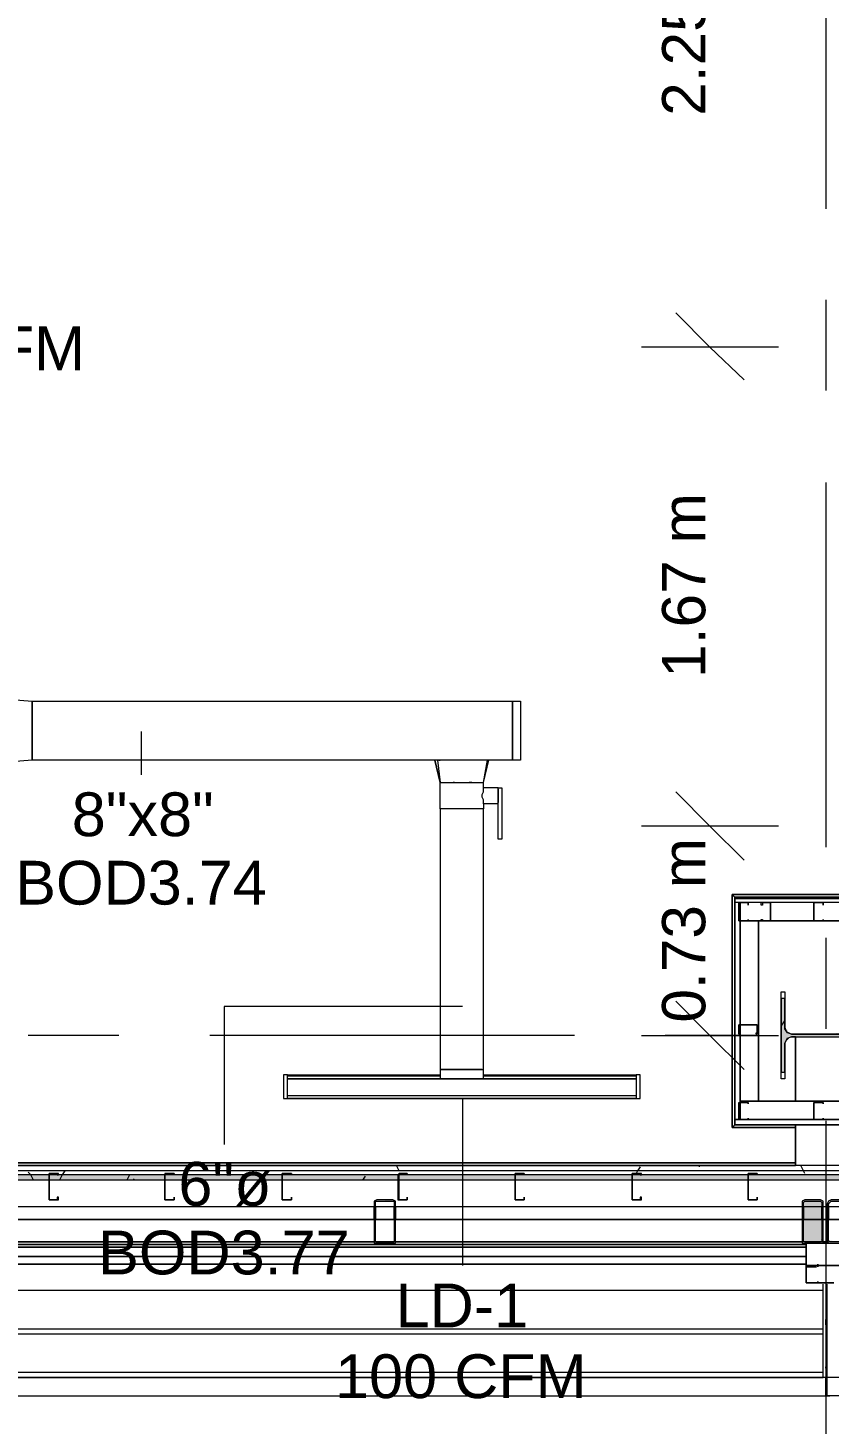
# Model space of a CAD drawing. Header units: metres. Extents: x 29 to 268, y -7 to 151.
# Drawn here: x 53.131 to 55.921, y 9.655 to 14.518 of the extents above; entities that cross this region are included whole.
import ezdxf

# ---------------------------------------------------------------- set-up
doc = ezdxf.new("R2010")
doc.units = ezdxf.units.M
doc.layers.add('HVAC - Ductos', color=5, linetype='Continuous', lineweight=50)
doc.layers.add('PDF2_Geometry', color=7, linetype='Continuous', true_color=0xaaaaaa)
doc.layers.add('PDF2_Solid Fills', color=7, linetype='Continuous', true_color=0xffffff)
doc.layers.add('PDF2_Text', color=7, linetype='Continuous')
doc.styles.add('PDF Helvetica', font='')
doc.styles.get('PDF Helvetica').set_extended_font_data('Helvetica')

msp = doc.modelspace()

# ---------------------------------------------------------------- hatches: boundary and pattern name
at = {"layer": 'PDF2_Solid Fills', "lineweight": 0, "transparency": 33554559}
for points in [[(55.7671, 11.0323), (55.7671, 11.1377), (55.7533, 11.1377), (55.7533, 10.881), (55.7671, 10.881), (55.7671, 10.9865), (55.7762, 11.0047), (56.0421, 11.0047), (56.0467, 11.0002), (56.0467, 10.881), (56.0604, 10.881), (56.0604, 11.1377), (56.0467, 11.1377), (56.0421, 11.0231), (56.0283, 11.0185), (55.7854, 11.0139), (55.7854, 11.0185), (55.7762, 11.0185), (55.7762, 11.0277), (55.7717, 11.0323)], [(55.8267, 10.2852), (55.9, 10.2852), (55.9, 10.4364), (55.8267, 10.4364)], [(55.9137, 10.2944), (55.9183, 10.2989), (55.9229, 10.4319), (55.9825, 10.4319), (55.9825, 10.2898), (55.9229, 10.2944), (55.9183, 10.2944), (55.9183, 10.2852), (55.9871, 10.2898), (55.9916, 10.4311), (55.9916, 10.4319), (55.9871, 10.4364), (55.9183, 10.4364), (55.9137, 10.4273)]]:
    msp.add_hatch(color=256, dxfattribs=at).paths.add_polyline_path(points)
h = msp.add_hatch(color=256, dxfattribs=at)
h.paths.add_polyline_path([(48.7362, 10.5052), (48.7362, 10.5235), (46.7241, 10.5235), (46.7241, 10.5052)])
h.paths.add_polyline_path([(93.204, 10.5052), (93.204, 10.5235), (91.3708, 10.5235), (91.3708, 10.5052)])
h.paths.add_polyline_path([(91.3662, 10.5052), (91.3662, 10.5235), (89.3403, 10.5235), (89.3403, 10.5052)])
h.paths.add_polyline_path([(89.3357, 10.5052), (89.3357, 10.5235), (88.529, 10.5235), (88.529, 10.5052)])
h.paths.add_polyline_path([(88.5245, 10.5052), (88.5245, 10.5235), (86.4986, 10.5235), (86.4986, 10.5052)])
h.paths.add_polyline_path([(86.494, 10.5052), (86.494, 10.5235), (84.4682, 10.5235), (84.4682, 10.5052)])
h.paths.add_polyline_path([(84.4636, 10.5052), (84.4636, 10.5235), (83.6569, 10.5235), (83.6569, 10.5052)])
h.paths.add_polyline_path([(83.6523, 10.5052), (83.6523, 10.5235), (81.6265, 10.5235), (81.6265, 10.5052)])
h.paths.add_polyline_path([(81.6219, 10.5052), (81.6219, 10.5235), (78.7847, 10.5235), (78.7847, 10.5052)])
h.paths.add_polyline_path([(78.7802, 10.5052), (78.7802, 10.5235), (76.7543, 10.5235), (76.7543, 10.5052)])
h.paths.add_polyline_path([(76.7497, 10.5052), (76.7497, 10.5235), (73.9126, 10.5235), (73.9126, 10.5052)])
h.paths.add_polyline_path([(73.9081, 10.5052), (73.9081, 10.5235), (71.8822, 10.5235), (71.8822, 10.5052)])
h.paths.add_polyline_path([(71.8776, 10.5052), (71.8776, 10.5235), (71.071, 10.5235), (71.071, 10.5052)])
h.paths.add_polyline_path([(71.0664, 10.5052), (71.0664, 10.5235), (69.0405, 10.5235), (69.0405, 10.5052)])
h.paths.add_polyline_path([(69.036, 10.5052), (69.036, 10.5235), (67.01, 10.5235), (67.01, 10.5052)])
h.paths.add_polyline_path([(67.0055, 10.5052), (67.0055, 10.5235), (66.1988, 10.5235), (66.1988, 10.5052)])
h.paths.add_polyline_path([(66.1942, 10.5052), (66.1942, 10.5235), (64.1684, 10.5235), (64.1684, 10.5052)])
h.paths.add_polyline_path([(64.1638, 10.5052), (64.1638, 10.5235), (62.1379, 10.5235), (62.1379, 10.5052)])
h.paths.add_polyline_path([(62.1334, 10.5052), (62.1334, 10.5235), (61.3267, 10.5235), (61.3267, 10.5052)])
h.paths.add_polyline_path([(61.3221, 10.5052), (61.3221, 10.5235), (59.2963, 10.5235), (59.2963, 10.5052)])
h.paths.add_polyline_path([(59.2917, 10.5052), (59.2917, 10.5235), (56.4546, 10.5235), (56.4546, 10.5052)])
h.paths.add_polyline_path([(56.45, 10.5052), (56.45, 10.5235), (54.4242, 10.5235), (54.4242, 10.5052)])
h.paths.add_polyline_path([(54.4196, 10.5052), (54.4196, 10.5235), (51.5824, 10.5235), (51.5824, 10.5052)])
h.paths.add_polyline_path([(51.5778, 10.5052), (51.5778, 10.5235), (49.552, 10.5235), (49.552, 10.5052)])
h.paths.add_polyline_path([(49.5474, 10.5052), (49.5474, 10.5235), (48.7408, 10.5235), (48.7408, 10.5052)])
h = msp.add_hatch(color=256, dxfattribs=at)
h.paths.add_polyline_path([(54.4058, 10.4364), (54.4104, 10.4319), (54.4104, 10.4364)])
h.paths.add_polyline_path([(54.3416, 10.4273), (54.3371, 10.4273), (54.3371, 10.2852), (54.4104, 10.2852), (54.4104, 10.4273), (54.4058, 10.4273), (54.4058, 10.2898), (54.3416, 10.2898)])
h.paths.add_polyline_path([(54.3416, 10.4319), (54.3416, 10.4364), (54.3371, 10.4364)])
h.paths.add_polyline_path([(54.4012, 10.4319), (54.4012, 10.4364), (54.3462, 10.4364)])

# ---------------------------------------------------------------- linework, layer by layer
at = {"layer": 'HVAC - Ductos', "lineweight": 0}
for points in [[(55.3867, 13.5257), (55.5058, 13.4065), (55.625, 13.2919)], [(55.7441, 13.4065), (55.5058, 13.4065), (55.2675, 13.4065)], [(53.5258, 12.0681), (53.5258, 11.9169)], [(54.5525, 11.9673), (54.5479, 11.9673)], [(54.5479, 11.9673), (54.5662, 11.8894), (54.5479, 11.9673)], [(54.5479, 11.9673), (54.5479, 11.9673)], [(54.5616, 11.9673), (54.5662, 11.9673), (54.5571, 11.9673), (54.5662, 11.8894)], [(54.7175, 10.8581), (54.7175, 10.8902), (54.7175, 11.7977), (54.7083, 11.7977), (54.6946, 11.7977), (54.6808, 11.7977), (54.6625, 11.7977), (54.6441, 11.7977), (54.6212, 11.7977), (54.6029, 11.7977), (54.5891, 11.7977), (54.5754, 11.7977), (54.5708, 11.7977), (54.5662, 11.7977), (54.5662, 11.8894), (54.5708, 11.8894), (54.5754, 11.8894), (54.5891, 11.8894), (54.6029, 11.8894), (54.6212, 11.8894), (54.6441, 11.8894), (54.6625, 11.8894), (54.6808, 11.8894), (54.6946, 11.8894), (54.7083, 11.8894), (54.7129, 11.8894), (54.7175, 11.8894), (54.7358, 11.9673)], [(54.7129, 11.9673), (54.6946, 11.9673), (54.69, 11.9673), (54.6854, 11.9673), (54.6762, 11.9673), (54.6625, 11.9673), (54.6579, 11.9673), (54.6533, 11.9673), (54.6304, 11.9673), (54.6258, 11.9673), (54.6212, 11.9673), (54.6075, 11.9673), (54.5983, 11.9673), (54.5937, 11.9673), (54.5891, 11.9673), (54.5708, 11.9673)], [(54.7679, 11.8711), (54.7175, 11.8711), (54.7175, 11.8894), (54.7312, 11.9673)], [(54.7175, 11.8894), (54.7358, 11.9673), (54.7312, 11.9673), (54.7266, 11.9673), (54.7175, 11.9673)], [(54.7358, 11.9673), (54.7358, 11.9673)], [(54.5708, 11.8894), (54.5708, 11.8894)], [(54.5708, 11.8894), (54.5708, 11.8894)], [(54.7175, 11.8161), (54.7175, 11.8206), (54.7175, 11.8252), (54.7175, 11.8297), (54.7129, 11.8389), (54.7129, 11.8481), (54.7175, 11.8573), (54.7175, 11.8619), (54.7175, 11.8665), (54.7175, 11.8711)], [(54.7679, 11.8665), (54.7679, 11.8619), (54.7679, 11.8573), (54.7679, 11.8481), (54.7679, 11.8435), (54.7679, 11.8389), (54.7679, 11.8297), (54.7679, 11.8252), (54.7679, 11.8206)], [(54.7679, 11.8161), (54.7175, 11.8161), (54.7175, 11.7977), (54.7083, 11.7977), (54.6946, 11.7977), (54.6808, 11.7977), (54.6625, 11.7977), (54.6441, 11.7977), (54.6212, 11.7977), (54.6029, 11.7977), (54.5891, 11.7977), (54.5754, 11.7977), (54.5708, 11.7977), (54.5662, 11.7977), (54.5662, 10.8902), (54.5708, 10.8902), (54.5754, 10.8902), (54.5891, 10.8902), (54.6029, 10.8902), (54.6212, 10.8902), (54.6441, 10.8902), (54.6625, 10.8902), (54.6808, 10.8902), (54.6946, 10.8902), (54.7083, 10.8902), (54.7175, 10.8902)], [(55.3867, 11.8573), (55.5058, 11.7381), (55.625, 11.619)], [(54.7175, 11.7977), (54.7175, 11.7977)], [(55.7441, 11.7381), (55.5058, 11.7381), (55.2675, 11.7381)], [(54.6441, 11.1102), (53.8145, 11.1102), (53.8145, 10.6289)], [(55.3867, 11.1285), (55.5058, 11.0093), (55.625, 10.8902)], [(55.2675, 11.0093), (55.5058, 11.0093), (55.7441, 11.0093)], [(54.0345, 10.8489), (54.0345, 10.8673), (54.0345, 10.8719), (54.5662, 10.8719)], [(54.5662, 10.8673), (54.0345, 10.8673)], [(54.0345, 10.8398), (54.0345, 10.8444), (54.0345, 10.8489), (54.0345, 10.8535)], [(54.0345, 10.8489), (54.0345, 10.8489)], [(54.7129, 10.8902), (54.7083, 10.8902), (54.6946, 10.8902), (54.6808, 10.8902), (54.6625, 10.8902), (54.6441, 10.8902), (54.6212, 10.8902), (54.6075, 10.8902), (54.5891, 10.8902), (54.58, 10.8902), (54.5708, 10.8902), (54.5662, 10.8902), (54.5662, 10.8581), (54.5708, 10.8581), (54.58, 10.8581), (54.5891, 10.8581), (54.6075, 10.8581), (54.6212, 10.8581), (54.6441, 10.8581), (54.6625, 10.8581), (54.6808, 10.8581), (54.6946, 10.8581), (54.7083, 10.8581), (54.7129, 10.8581)], [(54.7175, 10.8902), (54.7175, 10.8902)], [(54.7175, 10.8719), (55.2492, 10.8719), (55.2492, 10.8673), (55.2492, 10.8489)], [(55.2492, 10.8673), (54.7175, 10.8673)], [(55.2492, 10.8535), (55.2492, 10.8489), (55.2492, 10.8444), (55.2492, 10.8398)], [(55.2492, 10.8489), (55.2492, 10.8489)], [(55.2492, 10.8169), (55.2492, 10.8123), (55.2492, 10.8077), (55.2492, 10.7894), (54.0345, 10.7894), (55.2492, 10.7894)], [(54.0345, 10.7894), (54.0345, 10.8077), (54.0345, 10.8123), (54.0345, 10.8169)], [(54.0345, 10.8031), (54.0345, 10.8077), (54.0345, 10.8123)], [(55.2492, 10.8123), (55.2492, 10.8077), (55.2492, 10.8031)], [(54.6441, 10.7894), (54.6441, 10.2073)]]:
    msp.add_lwpolyline(points, dxfattribs=at)
for points in [[(53.1454, 11.9673), (52.8566, 11.9444), (52.8566, 12.1965), (53.1454, 12.1735)], [(53.1454, 12.1735), (54.8183, 12.1735), (54.8183, 11.9673), (53.1454, 11.9673)], [(54.8458, 12.1735), (54.8458, 11.9673), (54.8183, 11.9673), (54.8183, 12.1735)], [(54.6121, 11.8894), (54.6166, 11.8894)], [(54.6671, 11.8894), (54.6716, 11.8894), (54.6762, 11.8894), (54.6716, 11.8894)], [(54.7816, 11.6923), (54.7679, 11.6923), (54.7679, 11.8711), (54.7816, 11.8711)], [(54.0208, 10.7894), (54.0345, 10.7894), (54.0345, 10.8719), (54.0208, 10.8719)], [(54.0345, 10.8581), (55.2492, 10.8581), (54.0345, 10.8581), (55.2492, 10.8581), (55.2492, 10.7985), (54.0345, 10.7985)], [(55.2629, 10.7894), (55.2629, 10.8719), (55.2492, 10.8719), (55.2492, 10.7894)]]:
    msp.add_lwpolyline(points, close=True, dxfattribs=at)
at = {"layer": 'PDF2_Geometry', "lineweight": 0}
for points in [[(55.9091, 15.1573), (55.9091, 13.8877)], [(55.9091, 13.5715), (55.9091, 13.2552)], [(55.9091, 12.9343), (55.9091, 11.6648)], [(56.2529, 11.4998), (55.5837, 11.4998), (55.5837, 10.6886), (55.5883, 10.6886), (55.5883, 10.6931), (55.5929, 10.6977), (55.5929, 11.486), (56.2437, 11.486)], [(56.2529, 11.4998), (55.5837, 11.4998), (56.2529, 11.4998)], [(56.2437, 11.4906), (55.5929, 11.4906), (55.5883, 11.4952), (55.5837, 11.4952), (55.5837, 11.4998), (55.5837, 11.4952), (55.5883, 11.4952), (55.5929, 11.4906), (55.5929, 10.6977), (55.5883, 10.6931), (55.5883, 10.6886), (55.5837, 10.6886), (55.5837, 11.4998), (55.5837, 10.6886), (55.5837, 11.4998), (55.5837, 11.4952), (55.5883, 11.4952), (55.5929, 11.4906), (55.5929, 10.6977), (55.8037, 10.6977), (55.5929, 10.6977), (55.5883, 10.6931), (55.5883, 10.6886), (55.5837, 10.6886), (55.8037, 10.6886), (55.5837, 10.6886), (55.8037, 10.6886), (55.5837, 10.6886), (55.5883, 10.6886), (55.5883, 10.6931), (55.5929, 10.6977), (55.8037, 10.6977), (55.5929, 10.6977), (55.5929, 11.486), (55.5929, 11.4081), (55.5929, 10.7802), (55.5929, 10.6977), (55.5929, 11.4906), (55.5929, 10.6977), (56.1612, 10.6977)], [(55.5929, 11.4906), (56.2437, 11.4906), (55.5929, 11.4906)], [(55.5929, 10.6977), (55.5929, 11.4906), (55.5929, 10.6977)], [(55.5929, 11.4906), (56.2437, 11.4906), (55.5929, 11.4906)], [(56.2437, 11.4723), (55.5929, 11.4723), (55.5929, 11.486), (56.2437, 11.486)], [(55.5929, 11.486), (55.5929, 10.6977), (55.5929, 11.486)], [(55.5929, 11.486), (55.5929, 11.486)], [(56.2437, 11.486), (55.5929, 11.486), (56.2437, 11.486)], [(55.6387, 11.4631), (55.6387, 11.4631)], [(55.9, 11.4631), (55.9, 11.4631)], [(55.6387, 11.4127), (55.6387, 11.4127)], [(55.7167, 11.4081), (55.7167, 11.4081)], [(55.7167, 11.4081), (55.7167, 11.4081)], [(55.8679, 11.4081), (55.8679, 11.4081)], [(55.8679, 11.4081), (55.8679, 11.4081)], [(55.9, 11.4127), (55.9, 11.4127)], [(55.9091, 11.3485), (55.9091, 11.0323)], [(55.8037, 11.0047), (55.8037, 10.7802), (55.8037, 11.0047), (55.79, 11.0047), (55.7808, 11.0002), (55.7717, 10.991), (55.7671, 10.9819), (55.7671, 10.8581), (55.7533, 10.8581), (55.7533, 11.1606), (55.7671, 11.1606), (55.7671, 11.0369), (55.7717, 11.0231), (55.7808, 11.0185), (55.79, 11.0139), (56.0237, 11.0139)], [(55.6708, 11.046), (55.6708, 11.046)], [(55.6708, 11.046), (55.6708, 11.046)], [(55.7533, 11.0415), (55.7671, 11.0598)], [(53.4479, 11.0093), (53.1316, 11.0093)], [(55.0337, 11.0093), (53.7641, 11.0093)], [(55.6708, 11.0093), (55.35, 11.0093)], [(55.6112, 10.7756), (55.6112, 10.7756)], [(55.6387, 10.771), (55.6387, 10.771)], [(55.9, 10.771), (55.9, 10.771)], [(55.8037, 10.6977), (55.5929, 10.6977), (55.8037, 10.6977)], [(55.5929, 10.6977), (55.5929, 10.6977)], [(55.8037, 10.6977), (55.5929, 10.6977), (55.8037, 10.6977)], [(55.5929, 10.6977), (56.2437, 10.6977), (55.5929, 10.6977)], [(55.6112, 10.716), (55.6112, 10.716)], [(55.6387, 10.7206), (55.6387, 10.7206)], [(55.9, 10.7206), (55.9, 10.7206)], [(55.9091, 10.7115), (55.9091, 9.176)], [(93.204, 10.5556), (46.7241, 10.5556), (46.7241, 10.5281), (46.7241, 10.4364), (46.7241, 10.4136), (93.204, 10.4136)], [(46.8112, 10.5556), (55.8037, 10.5556)], [(55.8037, 10.5556), (46.8112, 10.5556)], [(46.8112, 10.5556), (55.8037, 10.5556)], [(55.8037, 10.5556), (46.8112, 10.5556)], [(46.8112, 10.5556), (55.8037, 10.5556)], [(46.8112, 10.5556), (55.8037, 10.5556)], [(46.8112, 10.5556), (55.8037, 10.5556)], [(55.8037, 10.5556), (46.8112, 10.5556)], [(46.8112, 10.5556), (55.8037, 10.5556)], [(55.8037, 10.5556), (46.8112, 10.5556)], [(93.204, 10.5373), (46.7241, 10.5373)], [(54.4196, 10.5235), (54.0162, 10.5235), (53.6083, 10.5235), (53.205, 10.5235), (52.797, 10.5235), (52.3937, 10.5235), (51.9858, 10.5235), (51.5824, 10.5235)], [(54.4196, 10.5052), (54.0162, 10.5052), (53.6083, 10.5052), (53.205, 10.5052), (52.797, 10.5052), (52.3937, 10.5052), (51.9858, 10.5052), (51.5824, 10.5052)], [(56.45, 10.5235), (56.0467, 10.5235), (55.6387, 10.5235), (55.2354, 10.5235), (54.8275, 10.5235), (54.4242, 10.5235)], [(56.45, 10.5052), (56.0467, 10.5052), (55.6387, 10.5052), (55.2354, 10.5052), (54.8275, 10.5052), (54.4242, 10.5052)], [(54.3371, 10.3677), (54.3371, 10.4136)], [(54.3416, 10.4136), (54.3416, 10.3677)], [(54.4058, 10.3677), (54.4058, 10.4136)], [(54.4104, 10.4136), (54.4104, 10.3677)], [(55.8267, 10.4136), (55.8267, 10.3677)], [(55.8312, 10.4136), (55.8312, 10.3677)], [(55.8954, 10.3677), (55.8954, 10.4136)], [(55.9, 10.3677), (55.9, 10.4136)], [(55.9183, 10.4136), (55.9183, 10.3677)], [(54.4058, 10.3219), (54.4104, 10.3264)], [(55.9137, 10.3219), (55.9183, 10.3264)], [(54.3691, 10.2852), (54.3737, 10.2898)], [(55.9367, 10.1477), (55.8817, 10.1477), (55.8404, 10.1477), (55.8404, 10.1523), (55.8404, 10.2027), (55.8404, 10.2073), (55.8404, 10.2119), (55.8404, 10.2806), (55.8404, 10.2852), (55.8404, 10.2806), (55.8404, 10.2119), (55.8404, 10.2073), (55.8404, 10.2027), (55.8404, 10.1523), (55.8404, 10.1477), (55.8817, 10.1477), (55.8771, 10.1477), (55.8817, 10.1477), (55.9367, 10.1477)], [(55.8771, 10.2852), (55.8817, 10.2898)], [(55.8954, 10.2989), (55.9, 10.3081)], [(55.8954, 10.2852), (55.9183, 10.2852), (55.8954, 10.2852)], [(55.8954, 10.2852), (55.9183, 10.2852), (55.8954, 10.2852)], [(54.3371, 10.2119), (54.4104, 10.2119)], [(55.8817, 10.2027), (55.8817, 10.2073), (55.8817, 10.2119)], [(55.8817, 10.2119), (55.8817, 10.2073), (55.8817, 10.2027)], [(55.8817, 10.2119), (55.8817, 10.2073), (55.8817, 10.2027)], [(55.8404, 10.2027), (55.8404, 10.2027)], [(55.8404, 10.2027), (55.8404, 10.2027)], [(52.8474, 9.8177), (52.8429, 9.8177), (52.8429, 9.7993), (52.8429, 9.7856), (52.8429, 9.7719), (52.8429, 9.7627), (52.8429, 9.7535), (55.9137, 9.7535), (55.9137, 9.7627), (55.9137, 9.7719), (55.9137, 9.7856), (55.9137, 9.7993), (55.9137, 9.8177), (55.9137, 10.1431)], [(52.8566, 10.1477), (52.8566, 9.8177), (55.9, 9.8177), (55.9, 10.1431)], [(55.9, 10.1202), (52.8566, 10.1202)], [(55.9367, 10.1477), (55.8817, 10.1477), (55.8771, 10.1477), (55.8817, 10.1477), (55.8817, 10.1523), (55.8817, 10.1477), (55.9, 10.1477), (55.8954, 10.1477), (55.9, 10.1477), (55.8817, 10.1477), (55.9367, 10.1477)], [(55.8817, 10.1523), (55.8817, 10.1477)], [(55.8817, 10.1523), (55.8817, 10.1477)], [(55.8908, 10.1477), (55.8817, 10.1477), (55.8908, 10.1477)], [(55.8908, 10.1477), (55.8817, 10.1477), (55.8908, 10.1477)], [(55.9229, 10.1477), (55.9137, 10.1477), (55.9091, 10.1477), (55.8954, 10.1477), (55.9091, 10.1477), (55.9137, 10.1477), (55.9229, 10.1477)], [(55.9091, 10.1431), (55.9091, 9.8177)], [(55.9091, 10.001), (55.9091, 10.0194)], [(52.8566, 9.9873), (55.9, 9.9873)], [(55.9, 9.969), (52.8566, 9.969)], [(52.8566, 9.836), (55.9, 9.836)], [(55.9091, 9.8498), (55.9091, 9.8544)], [(58.98, 9.8177), (55.9091, 9.8177), (55.9137, 9.8177), (52.8429, 9.8177), (52.8474, 9.8177), (49.7766, 9.8177)], [(58.98, 9.7535), (55.9091, 9.7535), (55.9091, 9.7627), (55.9091, 9.7719), (55.9091, 9.7856), (55.9091, 9.7993), (55.9091, 9.8177), (55.9137, 9.8177)], [(55.9, 9.7535), (55.9091, 9.7535)], [(55.9, 9.7535), (55.9, 9.7535)], [(55.9091, 9.7535), (55.9091, 9.7535)], [(55.9137, 9.7535), (55.9229, 9.7535)], [(55.9137, 9.7535), (55.9137, 9.7535)]]:
    msp.add_lwpolyline(points, dxfattribs=at)
for points in [[(56.2529, 11.4998), (56.2529, 10.6886), (56.0099, 10.6886), (56.2529, 10.6886), (56.2529, 11.4998), (55.5837, 11.4998), (55.5837, 11.4952), (55.5883, 11.4952), (55.5929, 11.4906), (56.2437, 11.4906), (56.2483, 11.4952), (56.2529, 11.4952)], [(56.2437, 11.486), (55.5929, 11.486)], [(55.6112, 11.4723), (55.5929, 11.4723), (55.5929, 10.716), (55.6112, 10.716)], [(55.6112, 11.4723), (55.6067, 11.4677), (55.6067, 11.4081), (55.6112, 11.4081), (55.6387, 11.4081), (55.6387, 11.4127), (55.6387, 11.4081), (55.6112, 11.4081), (55.6067, 11.4081), (55.6067, 11.4677), (55.6067, 11.4723), (55.6112, 11.4723), (55.6387, 11.4723)], [(56.2254, 11.4081), (56.1612, 11.4081), (56.1612, 10.7802), (56.1612, 11.4081), (56.2254, 11.4081), (56.2254, 11.4723), (55.6112, 11.4723), (55.6112, 11.4081), (55.6754, 11.4081), (56.1612, 11.4081), (55.6754, 11.4081), (55.6754, 10.7802), (55.6112, 10.7802), (55.6754, 10.7802), (55.6754, 11.4081), (55.6112, 11.4081), (55.6112, 10.7802), (55.6112, 10.716), (56.1612, 10.716), (56.2254, 10.716)], [(55.6387, 11.4631), (55.6387, 11.4723)], [(55.7167, 11.4723), (55.7167, 11.4677), (55.7167, 11.4081), (55.6845, 11.4081), (55.6845, 11.4127), (55.6891, 11.4127), (55.6891, 11.4081), (55.7167, 11.4081), (55.7167, 11.4677), (55.7167, 11.4723), (55.6891, 11.4723), (55.6891, 11.4631), (55.6845, 11.4631), (55.6845, 11.4723)], [(55.8679, 11.4723), (55.8679, 11.4677), (55.8679, 11.4081), (55.9, 11.4081), (55.9, 11.4127), (55.9, 11.4081), (55.8679, 11.4081), (55.8679, 11.4677), (55.8679, 11.4723), (55.9, 11.4723)], [(55.9, 11.4631), (55.9, 11.4723)], [(56.0467, 10.881), (56.0604, 10.881), (56.0604, 11.1377), (56.0467, 11.1377), (56.0467, 11.0323), (56.0421, 11.0185), (56.0283, 11.0139), (55.79, 11.0139), (55.7762, 11.0185), (55.7671, 11.0323), (55.7671, 11.1377), (55.7533, 11.1377), (55.7533, 10.881), (55.7671, 10.881), (55.7671, 10.9819), (55.7762, 11.0002), (55.79, 11.0047), (56.0283, 11.0047), (56.0421, 11.0002), (56.0467, 10.9819)], [(55.6662, 11.0139), (55.6662, 11.0185), (55.6708, 11.0185), (55.6708, 11.046), (55.6112, 11.046), (55.6067, 11.046), (55.6067, 11.0185), (55.6112, 11.0185), (55.6112, 11.0139), (55.6067, 11.0139), (55.6067, 11.046), (55.6112, 11.046), (55.6708, 11.046), (55.6708, 11.0139)], [(55.6112, 10.7756), (55.6112, 10.716), (55.6387, 10.716), (55.6387, 10.7206), (55.6387, 10.716), (55.6112, 10.716), (55.6067, 10.716), (55.6067, 10.7756), (55.6112, 10.7756), (55.6387, 10.7756)], [(55.6387, 10.771), (55.6387, 10.7756)], [(56.1612, 10.716), (56.1612, 10.7802), (55.6754, 10.7802), (56.1612, 10.7802)], [(55.8725, 10.7756), (55.8679, 10.7756), (55.8679, 10.716), (55.8725, 10.716), (55.9, 10.716), (55.9, 10.7206), (55.9, 10.716), (55.8725, 10.716), (55.8679, 10.716), (55.8679, 10.7756), (55.8725, 10.7756), (55.9, 10.7756)], [(55.9, 10.771), (55.9, 10.7756)], [(55.5929, 10.716), (55.5929, 10.6977), (56.2254, 10.6977), (56.2254, 10.716)], [(55.8037, 10.5556), (55.8037, 10.6977)], [(46.8112, 10.5648), (55.8037, 10.5648)], [(46.8112, 10.5648), (55.8037, 10.5648)], [(53.237, 10.5281), (53.205, 10.5281), (53.205, 10.5235), (53.205, 10.4364), (53.237, 10.4364), (53.237, 10.4456), (53.2325, 10.4456), (53.2325, 10.4364), (53.205, 10.4364), (53.205, 10.5235), (53.205, 10.5281), (53.2325, 10.5281), (53.2325, 10.5235), (53.237, 10.5235)], [(53.6403, 10.5281), (53.6129, 10.5281), (53.6083, 10.5281), (53.6083, 10.5235), (53.6083, 10.4364), (53.6129, 10.4364), (53.6403, 10.4364), (53.6403, 10.4456), (53.6403, 10.4364), (53.6129, 10.4364), (53.6083, 10.4364), (53.6083, 10.5235), (53.6129, 10.5281), (53.6403, 10.5281), (53.6403, 10.5235)], [(54.0483, 10.5281), (54.0162, 10.5281), (54.0162, 10.5235), (54.0162, 10.4364), (54.0483, 10.4364), (54.0483, 10.4456), (54.0483, 10.4364), (54.0162, 10.4364), (54.0162, 10.5235), (54.0162, 10.5281), (54.0483, 10.5281), (54.0483, 10.5235)], [(54.4516, 10.5281), (54.4242, 10.5281), (54.4196, 10.5235), (54.4196, 10.4364), (54.4242, 10.4364), (54.4516, 10.4364), (54.4516, 10.4456), (54.4516, 10.4364), (54.4242, 10.4364), (54.4242, 10.5235), (54.4242, 10.5281), (54.4516, 10.5281), (54.4516, 10.5235)], [(54.8595, 10.5281), (54.8275, 10.5281), (54.8275, 10.5235), (54.8275, 10.4364), (54.8595, 10.4364), (54.8595, 10.4456), (54.8595, 10.4364), (54.8275, 10.4364), (54.8275, 10.5235), (54.8275, 10.5281), (54.8595, 10.5281), (54.8595, 10.5235)], [(55.2675, 10.5281), (55.2354, 10.5281), (55.2354, 10.5235), (55.2354, 10.4364), (55.2675, 10.4364), (55.2675, 10.4456), (55.2629, 10.4456), (55.2629, 10.4364), (55.2354, 10.4364), (55.2354, 10.5235), (55.2354, 10.5281), (55.2629, 10.5281), (55.2629, 10.5235), (55.2675, 10.5235)], [(55.6708, 10.5281), (55.6433, 10.5281), (55.6387, 10.5281), (55.6387, 10.5235), (55.6387, 10.4364), (55.6433, 10.4364), (55.6708, 10.4364), (55.6708, 10.4456), (55.6708, 10.4364), (55.6433, 10.4364), (55.6387, 10.4364), (55.6387, 10.5235), (55.6387, 10.5281), (55.6433, 10.5281), (55.6708, 10.5281), (55.6708, 10.5235)], [(54.3462, 10.4364), (54.3371, 10.4319), (54.3371, 10.4273), (54.3371, 10.2944), (54.3371, 10.2852), (54.3462, 10.2852), (54.4012, 10.2852), (54.4104, 10.2852), (54.4104, 10.2944), (54.4104, 10.4273), (54.4104, 10.4319), (54.4012, 10.4364)], [(54.3462, 10.4319), (54.4012, 10.4319), (54.4058, 10.4319), (54.4058, 10.4273), (54.4058, 10.2944), (54.4058, 10.2898), (54.4012, 10.2898), (54.3462, 10.2898), (54.3416, 10.2898), (54.3416, 10.2944), (54.3416, 10.4273), (54.3416, 10.4319)], [(55.8908, 10.4364), (55.8358, 10.4364), (55.8267, 10.4319), (55.8267, 10.4227), (55.8267, 10.2944), (55.8267, 10.2852), (55.8358, 10.2852), (55.8908, 10.2852), (55.9, 10.2852), (55.9, 10.2944), (55.9, 10.4227), (55.9, 10.4319)], [(55.8312, 10.4227), (55.8312, 10.4273), (55.8358, 10.4319), (55.8908, 10.4319), (55.8954, 10.4273), (55.8954, 10.4227), (55.8954, 10.2944), (55.8954, 10.2898), (55.8908, 10.2898), (55.8358, 10.2898), (55.8312, 10.2898), (55.8312, 10.2944)], [(55.9779, 10.4364), (55.9275, 10.4364), (55.9183, 10.4319), (55.9137, 10.4227), (55.9137, 10.2944), (55.9183, 10.2852), (55.9275, 10.2852), (55.9779, 10.2852), (55.9871, 10.2852), (55.9917, 10.2944), (55.9917, 10.4227), (55.9871, 10.4319)], [(55.9779, 10.4319), (55.9825, 10.4273), (55.9825, 10.4227), (55.9825, 10.2944), (55.9825, 10.2898), (55.9779, 10.2898), (55.9275, 10.2898), (55.9229, 10.2898), (55.9183, 10.2944), (55.9183, 10.4227), (55.9229, 10.4273), (55.9275, 10.4319)], [(54.3371, 10.3677), (52.8796, 10.3677)], [(54.3737, 10.3677), (54.3416, 10.3677), (54.3737, 10.3677), (54.4058, 10.3677)], [(54.4104, 10.3677), (55.8267, 10.3677)], [(55.8312, 10.3677), (55.8954, 10.3677)], [(55.9137, 10.3677), (55.9046, 10.3677), (55.9, 10.3677), (55.9046, 10.3677)], [(55.9825, 10.3677), (55.9183, 10.3677)], [(54.3371, 10.2898), (52.8796, 10.2898)], [(54.3737, 10.2806), (52.9116, 10.2806)], [(54.3737, 10.2714), (52.9116, 10.2714)], [(54.3737, 10.2898), (54.3416, 10.2898)], [(54.4058, 10.2898), (54.3737, 10.2898)], [(55.8404, 10.2806), (54.3737, 10.2806)], [(55.8404, 10.2714), (54.3737, 10.2714)], [(55.8267, 10.2898), (54.4104, 10.2898)], [(55.8908, 10.2898), (55.8358, 10.2898)], [(55.8954, 10.2852), (55.9183, 10.2852)], [(55.9046, 10.2898), (55.9, 10.2898)], [(55.9183, 10.2898), (55.9046, 10.2898)], [(54.3737, 10.2394), (52.9116, 10.2394)], [(55.8404, 10.2119), (54.3737, 10.2119), (52.9116, 10.2119), (54.3737, 10.2119)], [(55.8404, 10.2394), (54.3737, 10.2394)], [(55.8404, 10.2073), (55.9779, 10.2073), (55.9779, 10.2119), (55.9779, 10.2073), (55.8404, 10.2073), (55.8404, 10.2119)], [(55.8817, 10.2119), (55.8817, 10.2073), (55.8817, 10.2027), (55.8817, 10.2073)], [(55.8817, 10.2027), (55.8817, 10.2073), (55.8817, 10.2119), (55.8817, 10.2073)], [(55.8771, 10.2027), (55.8404, 10.2027)], [(55.9091, 10.1202), (55.9137, 10.1202)], [(55.9137, 9.9873), (55.9091, 9.9873)], [(55.9091, 9.969), (55.9137, 9.969)], [(55.9137, 9.836), (55.9091, 9.836)]]:
    msp.add_lwpolyline(points, close=True, dxfattribs=at)
at = {"layer": 'PDF2_Geometry', "color": 254, "lineweight": 0, "true_color": 0xeaeaea}
for points in [[(53.975, 10.5556), (53.975, 10.5556)], [(54.4242, 10.5373), (54.415, 10.5556)], [(55.4691, 10.551), (55.4691, 10.5556)], [(55.8358, 10.5281), (55.8312, 10.5373), (55.8221, 10.5556)], [(53.15, 10.5052), (53.1408, 10.5235), (53.1316, 10.5327)], [(53.2599, 10.5373), (53.2508, 10.5235), (53.2416, 10.5052)], [(53.4845, 10.5235), (53.4754, 10.5052)], [(53.5029, 10.5052), (53.4983, 10.5098)], [(54.305, 10.519), (54.2958, 10.5052)], [(54.4242, 10.5373), (54.4242, 10.5373)], [(55.2629, 10.551), (55.2537, 10.5373), (55.2492, 10.5281), (55.2446, 10.5235)]]:
    msp.add_lwpolyline(points, dxfattribs=at)
at = {"layer": 'PDF2_Geometry', "color": 254, "lineweight": 0, "true_color": 0xd2d2d2}
for points in [[(53.205, 10.5052), (53.205, 10.5052)], [(53.2233, 10.5281), (53.2279, 10.5281)], [(55.2354, 10.5281), (55.24, 10.5281)], [(55.2354, 10.5235), (55.2354, 10.5235)], [(53.6358, 10.4364), (53.6403, 10.4364), (53.6403, 10.441)], [(54.0162, 10.4364), (54.0208, 10.4364)], [(55.6479, 10.4364), (55.6479, 10.4364)]]:
    msp.add_lwpolyline(points, dxfattribs=at)

# ---------------------------------------------------------------- texts
at = {"layer": 'PDF2_Text', "lineweight": 0, "char_height": 0.15059, "attachment_point": 4, "rotation": 90, "style": 'PDF Helvetica'}
for s, insert in [('2.25 m', (55.4154, 14.2117)), ('1.67 m', (55.4154, 12.2545)), ('0.73 m', (55.4154, 11.0537))]:
    msp.add_mtext(s, dxfattribs=dict(at, insert=insert))
at = {"layer": 'PDF2_Text', "lineweight": 0, "char_height": 0.15247, "attachment_point": 4, "style": 'PDF Helvetica'}
for s, insert in [('100 CFM', (52.4541, 13.4008)), ('8"x8"', (53.2837, 11.7782)), ('BOD3.74', (53.0867, 11.5399)), ('6"ø', (53.655, 10.4903)), ('BOD3.77', (53.3754, 10.2519)), ('LD-1', (54.4113, 10.0686)), ('100 CFM', (54.2004, 9.8211))]:
    msp.add_mtext(s, dxfattribs=dict(at, insert=insert))

doc.saveas('drawing.dxf')
